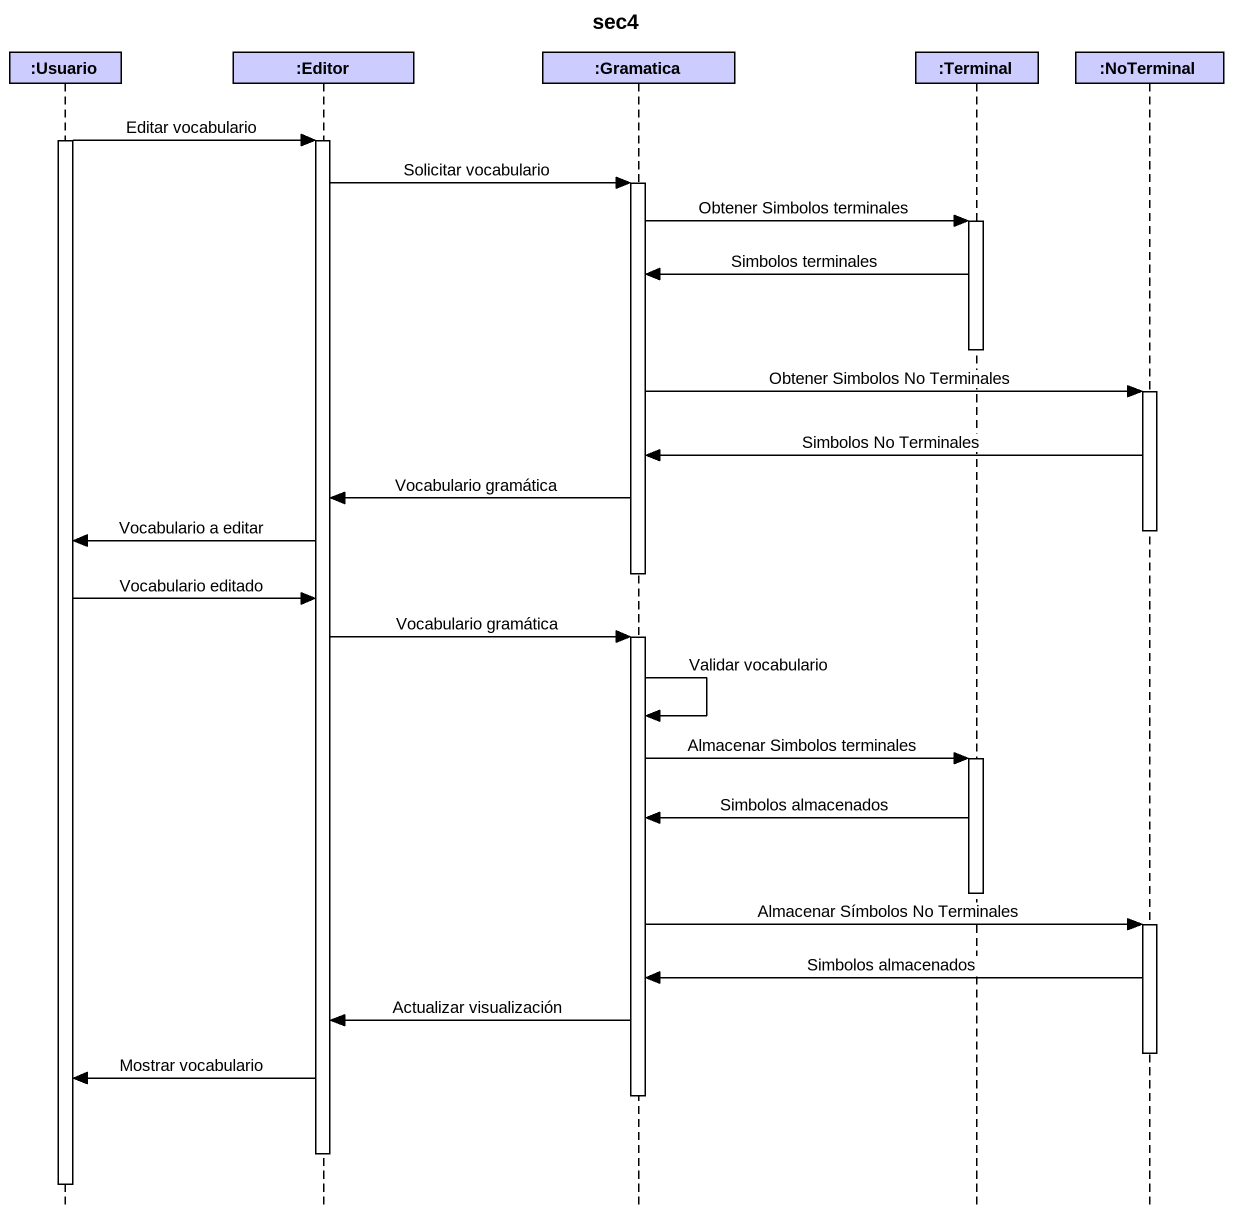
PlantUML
@startuml
title sec4
hide footbox
participant ":Usuario" as Usuario #CCCCFF
participant ":Editor" as Editor #CCCCFF
participant ":Gramatica" as Gramatica #CCCCFF
participant ":Terminal" as Terminal #CCCCFF
participant ":NoTerminal" as NoTerminal #CCCCFF

activate Usuario
Usuario -> Editor : Editar vocabulario
activate Editor
Editor -> Gramatica : Solicitar vocabulario
activate Gramatica
Gramatica -> Terminal : Obtener Simbolos terminales
activate Terminal
Terminal -> Gramatica : Simbolos terminales
deactivate Terminal
Gramatica -> NoTerminal : Obtener Simbolos No Terminales
activate NoTerminal
NoTerminal -> Gramatica : Simbolos No Terminales
Gramatica -> Editor : Vocabulario gramática
deactivate NoTerminal
Editor -> Usuario : Vocabulario a editar
deactivate Gramatica
Usuario -> Editor : Vocabulario editado
Editor -> Gramatica : Vocabulario gramática
activate Gramatica
Gramatica -> Gramatica : Validar vocabulario
Gramatica -> Terminal : Almacenar Simbolos terminales
activate Terminal
Terminal -> Gramatica : Simbolos almacenados
deactivate Terminal
Gramatica -> NoTerminal : Almacenar Símbolos No Terminales
activate NoTerminal
NoTerminal -> Gramatica : Simbolos almacenados
Gramatica -> Editor : Actualizar visualización
deactivate NoTerminal
Editor -> Usuario : Mostrar vocabulario
deactivate Gramatica
deactivate Editor
deactivate Usuario
@enduml
